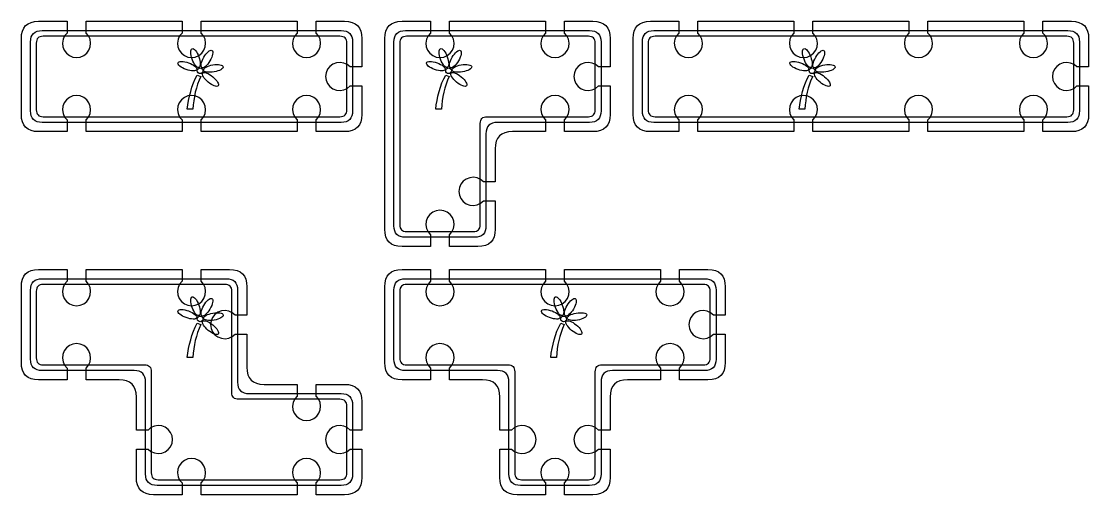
# Model space of a CAD drawing. Extents: x 4 to 296, y 4 to 86.
# Drawn here: x 4 to 189.6, y 4 to 86.4 of the extents above; entities that cross this region are included whole.
import ezdxf

# ---------------------------------------------------------------- set-up
doc = ezdxf.new("R2010")
doc.units = 0
doc.layers.add('CUT', color=1, linetype='CONTINUOUS')
doc.layers.add('RASTER', color=7, linetype='CONTINUOUS')

msp = doc.modelspace()

# ---------------------------------------------------------------- linework, layer by layer
at = {"layer": 'CUT'}
for points in [[(4, 83.4), (4.047, 84.103), (4.188, 84.713), (4.422, 85.228), (4.75, 85.65), (5.172, 85.978), (5.687, 86.213), (6.297, 86.353), (7, 86.4), (11.95, 86.4), (11.95, 84.361), (11.531, 83.862), (11.258, 83.269), (11.151, 82.626), (11.218, 81.977), (11.453, 81.369), (11.841, 80.845), (12.353, 80.441), (12.954, 80.187), (13.6, 80.1), (14.246, 80.187), (14.847, 80.441), (15.359, 80.845), (15.747, 81.369), (15.982, 81.977), (16.049, 82.626), (15.942, 83.269), (15.669, 83.862), (15.25, 84.361), (15.25, 86.4), (31.95, 86.4), (31.95, 84.361), (31.531, 83.862), (31.258, 83.269), (31.151, 82.626), (31.218, 81.977), (31.453, 81.369), (31.841, 80.845), (32.353, 80.441), (32.954, 80.187), (33.6, 80.1), (34.246, 80.187), (34.847, 80.441), (35.359, 80.845), (35.747, 81.369), (35.982, 81.977), (36.049, 82.626), (35.942, 83.269), (35.669, 83.862), (35.25, 84.361), (35.25, 86.4), (51.95, 86.4), (51.95, 84.361), (51.531, 83.862), (51.258, 83.269), (51.151, 82.626), (51.218, 81.977), (51.453, 81.369), (51.841, 80.845), (52.353, 80.441), (52.954, 80.187), (53.6, 80.1), (54.246, 80.187), (54.847, 80.441), (55.359, 80.845), (55.747, 81.369), (55.982, 81.977), (56.049, 82.626), (55.942, 83.269), (55.669, 83.862), (55.25, 84.361), (55.25, 86.4), (60.2, 86.4), (60.903, 86.353), (61.512, 86.213), (62.028, 85.978), (62.45, 85.65), (62.778, 85.228), (63.012, 84.713), (63.153, 84.103), (63.2, 83.4), (63.2, 78.45), (61.161, 78.45), (60.662, 78.869), (60.069, 79.142), (59.426, 79.249), (58.777, 79.182), (58.169, 78.947), (57.645, 78.559), (57.241, 78.047), (56.987, 77.446), (56.9, 76.8), (56.987, 76.154), (57.241, 75.553), (57.645, 75.041), (58.169, 74.653), (58.777, 74.418), (59.426, 74.351), (60.069, 74.458), (60.662, 74.731), (61.161, 75.15), (63.2, 75.15), (63.2, 70.2), (63.153, 69.497), (63.013, 68.888), (62.778, 68.372), (62.45, 67.95), (62.028, 67.622), (61.513, 67.388), (60.903, 67.247), (60.2, 67.2), (55.25, 67.2), (55.25, 69.239), (55.669, 69.738), (55.942, 70.331), (56.049, 70.974), (55.982, 71.623), (55.747, 72.231), (55.359, 72.755), (54.847, 73.159), (54.246, 73.413), (53.6, 73.5), (52.954, 73.413), (52.353, 73.159), (51.841, 72.755), (51.453, 72.231), (51.218, 71.623), (51.151, 70.974), (51.258, 70.331), (51.531, 69.738), (51.95, 69.239), (51.95, 67.2), (35.25, 67.2), (35.25, 69.239), (35.669, 69.738), (35.942, 70.331), (36.049, 70.974), (35.982, 71.623), (35.747, 72.231), (35.359, 72.755), (34.847, 73.159), (34.246, 73.413), (33.6, 73.5), (32.954, 73.413), (32.353, 73.159), (31.841, 72.755), (31.453, 72.231), (31.218, 71.623), (31.151, 70.974), (31.258, 70.331), (31.531, 69.738), (31.95, 69.239), (31.95, 67.2), (15.25, 67.2), (15.25, 69.239), (15.669, 69.738), (15.942, 70.331), (16.049, 70.974), (15.982, 71.623), (15.747, 72.231), (15.359, 72.755), (14.847, 73.159), (14.246, 73.413), (13.6, 73.5), (12.954, 73.413), (12.353, 73.159), (11.841, 72.755), (11.453, 72.231), (11.218, 71.623), (11.151, 70.974), (11.258, 70.331), (11.531, 69.738), (11.95, 69.239), (11.95, 67.2), (7, 67.2), (6.297, 67.247), (5.688, 67.388), (5.172, 67.622), (4.75, 67.95), (4.422, 68.372), (4.188, 68.888), (4.047, 69.497), (4, 70.2)], [(67.2, 83.4), (67.247, 84.103), (67.388, 84.713), (67.622, 85.228), (67.95, 85.65), (68.372, 85.978), (68.888, 86.213), (69.497, 86.353), (70.2, 86.4), (75.15, 86.4), (75.15, 84.361), (74.731, 83.862), (74.458, 83.269), (74.351, 82.626), (74.418, 81.977), (74.653, 81.369), (75.041, 80.845), (75.553, 80.441), (76.154, 80.187), (76.8, 80.1), (77.446, 80.187), (78.047, 80.441), (78.559, 80.845), (78.947, 81.369), (79.182, 81.977), (79.249, 82.626), (79.142, 83.269), (78.869, 83.862), (78.45, 84.361), (78.45, 86.4), (95.15, 86.4), (95.15, 84.361), (94.731, 83.862), (94.458, 83.269), (94.351, 82.626), (94.418, 81.977), (94.653, 81.369), (95.041, 80.845), (95.553, 80.441), (96.154, 80.187), (96.8, 80.1), (97.446, 80.187), (98.047, 80.441), (98.559, 80.845), (98.947, 81.369), (99.182, 81.977), (99.249, 82.626), (99.142, 83.269), (98.869, 83.862), (98.45, 84.361), (98.45, 86.4), (103.4, 86.4), (104.103, 86.353), (104.713, 86.213), (105.228, 85.978), (105.65, 85.65), (105.978, 85.228), (106.213, 84.713), (106.353, 84.103), (106.4, 83.4), (106.4, 78.45), (104.361, 78.45), (103.862, 78.869), (103.269, 79.142), (102.626, 79.249), (101.977, 79.182), (101.369, 78.947), (100.845, 78.559), (100.441, 78.047), (100.187, 77.446), (100.1, 76.8), (100.187, 76.154), (100.441, 75.553), (100.845, 75.041), (101.369, 74.653), (101.977, 74.418), (102.626, 74.351), (103.269, 74.458), (103.862, 74.731), (104.361, 75.15), (106.4, 75.15), (106.4, 70.2), (106.353, 69.497), (106.213, 68.888), (105.978, 68.372), (105.65, 67.95), (105.228, 67.622), (104.713, 67.388), (104.103, 67.247), (103.4, 67.2), (98.45, 67.2), (98.45, 69.239), (98.869, 69.738), (99.142, 70.331), (99.249, 70.974), (99.182, 71.623), (98.947, 72.231), (98.559, 72.755), (98.047, 73.159), (97.446, 73.413), (96.8, 73.5), (96.154, 73.413), (95.553, 73.159), (95.041, 72.755), (94.653, 72.231), (94.418, 71.623), (94.351, 70.974), (94.458, 70.331), (94.731, 69.738), (95.15, 69.239), (95.15, 67.2), (89.4, 67.2), (88.697, 67.153), (88.088, 67.013), (87.572, 66.778), (87.15, 66.45), (86.822, 66.028), (86.588, 65.513), (86.447, 64.903), (86.4, 64.2), (86.4, 58.45), (84.361, 58.45), (83.862, 58.869), (83.269, 59.142), (82.626, 59.249), (81.977, 59.182), (81.369, 58.947), (80.845, 58.559), (80.441, 58.047), (80.187, 57.446), (80.1, 56.8), (80.187, 56.154), (80.441, 55.553), (80.845, 55.041), (81.369, 54.653), (81.977, 54.418), (82.626, 54.351), (83.269, 54.458), (83.862, 54.731), (84.361, 55.15), (86.4, 55.15), (86.4, 50.2), (86.353, 49.497), (86.213, 48.888), (85.978, 48.372), (85.65, 47.95), (85.228, 47.622), (84.713, 47.388), (84.103, 47.247), (83.4, 47.2), (78.45, 47.2), (78.45, 49.239), (78.869, 49.738), (79.142, 50.331), (79.249, 50.974), (79.182, 51.623), (78.947, 52.231), (78.559, 52.755), (78.047, 53.159), (77.446, 53.413), (76.8, 53.5), (76.154, 53.413), (75.553, 53.159), (75.041, 52.755), (74.653, 52.231), (74.418, 51.623), (74.351, 50.974), (74.458, 50.331), (74.731, 49.738), (75.15, 49.239), (75.15, 47.2), (70.2, 47.2), (69.497, 47.247), (68.887, 47.388), (68.372, 47.622), (67.95, 47.95), (67.622, 48.372), (67.388, 48.888), (67.247, 49.497), (67.2, 50.2)], [(110.4, 83.4), (110.447, 84.103), (110.588, 84.713), (110.822, 85.228), (111.15, 85.65), (111.572, 85.978), (112.088, 86.213), (112.697, 86.353), (113.4, 86.4), (118.35, 86.4), (118.35, 84.361), (117.931, 83.862), (117.658, 83.269), (117.551, 82.626), (117.618, 81.977), (117.853, 81.369), (118.241, 80.845), (118.753, 80.441), (119.354, 80.187), (120, 80.1), (120.646, 80.187), (121.247, 80.441), (121.759, 80.845), (122.147, 81.369), (122.382, 81.977), (122.449, 82.626), (122.342, 83.269), (122.069, 83.862), (121.65, 84.361), (121.65, 86.4), (138.35, 86.4), (138.35, 84.361), (137.931, 83.862), (137.658, 83.269), (137.551, 82.626), (137.618, 81.977), (137.853, 81.369), (138.241, 80.845), (138.753, 80.441), (139.354, 80.187), (140, 80.1), (140.646, 80.187), (141.247, 80.441), (141.759, 80.845), (142.147, 81.369), (142.382, 81.977), (142.449, 82.626), (142.342, 83.269), (142.069, 83.862), (141.65, 84.361), (141.65, 86.4), (158.35, 86.4), (158.35, 84.361), (157.931, 83.862), (157.658, 83.269), (157.551, 82.626), (157.618, 81.977), (157.853, 81.369), (158.241, 80.845), (158.753, 80.441), (159.354, 80.187), (160, 80.1), (160.646, 80.187), (161.247, 80.441), (161.759, 80.845), (162.147, 81.369), (162.382, 81.977), (162.449, 82.626), (162.342, 83.269), (162.069, 83.862), (161.65, 84.361), (161.65, 86.4), (178.35, 86.4), (178.35, 84.361), (177.931, 83.862), (177.658, 83.269), (177.551, 82.626), (177.618, 81.977), (177.853, 81.369), (178.241, 80.845), (178.753, 80.441), (179.354, 80.187), (180, 80.1), (180.646, 80.187), (181.247, 80.441), (181.759, 80.845), (182.147, 81.369), (182.382, 81.977), (182.449, 82.626), (182.342, 83.269), (182.069, 83.862), (181.65, 84.361), (181.65, 86.4), (186.6, 86.4), (187.303, 86.353), (187.913, 86.213), (188.428, 85.978), (188.85, 85.65), (189.178, 85.228), (189.413, 84.713), (189.553, 84.103), (189.6, 83.4), (189.6, 78.45), (187.561, 78.45), (187.062, 78.869), (186.469, 79.142), (185.826, 79.249), (185.177, 79.182), (184.569, 78.947), (184.045, 78.559), (183.641, 78.047), (183.387, 77.446), (183.3, 76.8), (183.387, 76.154), (183.641, 75.553), (184.045, 75.041), (184.569, 74.653), (185.177, 74.418), (185.826, 74.351), (186.469, 74.458), (187.062, 74.731), (187.561, 75.15), (189.6, 75.15), (189.6, 70.2), (189.553, 69.497), (189.413, 68.888), (189.178, 68.372), (188.85, 67.95), (188.428, 67.622), (187.913, 67.388), (187.303, 67.247), (186.6, 67.2), (181.65, 67.2), (181.65, 69.239), (182.069, 69.738), (182.342, 70.331), (182.449, 70.974), (182.382, 71.623), (182.147, 72.231), (181.759, 72.755), (181.247, 73.159), (180.646, 73.413), (180, 73.5), (179.354, 73.413), (178.753, 73.159), (178.241, 72.755), (177.853, 72.231), (177.618, 71.623), (177.551, 70.974), (177.658, 70.331), (177.931, 69.738), (178.35, 69.239), (178.35, 67.2), (161.65, 67.2), (161.65, 69.239), (162.069, 69.738), (162.342, 70.331), (162.449, 70.974), (162.382, 71.623), (162.147, 72.231), (161.759, 72.755), (161.247, 73.159), (160.646, 73.413), (160, 73.5), (159.354, 73.413), (158.753, 73.159), (158.241, 72.755), (157.853, 72.231), (157.618, 71.623), (157.551, 70.974), (157.658, 70.331), (157.931, 69.738), (158.35, 69.239), (158.35, 67.2), (141.65, 67.2), (141.65, 69.239), (142.069, 69.738), (142.342, 70.331), (142.449, 70.974), (142.382, 71.623), (142.147, 72.231), (141.759, 72.755), (141.247, 73.159), (140.646, 73.413), (140, 73.5), (139.354, 73.413), (138.753, 73.159), (138.241, 72.755), (137.853, 72.231), (137.618, 71.623), (137.551, 70.974), (137.658, 70.331), (137.931, 69.738), (138.35, 69.239), (138.35, 67.2), (121.65, 67.2), (121.65, 69.239), (122.069, 69.738), (122.342, 70.331), (122.449, 70.974), (122.382, 71.623), (122.147, 72.231), (121.759, 72.755), (121.247, 73.159), (120.646, 73.413), (120, 73.5), (119.354, 73.413), (118.753, 73.159), (118.241, 72.755), (117.853, 72.231), (117.618, 71.623), (117.551, 70.974), (117.658, 70.331), (117.931, 69.738), (118.35, 69.239), (118.35, 67.2), (113.4, 67.2), (112.697, 67.247), (112.088, 67.388), (111.572, 67.622), (111.15, 67.95), (110.822, 68.372), (110.588, 68.888), (110.447, 69.497), (110.4, 70.2)], [(4, 40.2), (4.047, 40.903), (4.188, 41.513), (4.422, 42.028), (4.75, 42.45), (5.172, 42.778), (5.688, 43.013), (6.297, 43.153), (7, 43.2), (11.95, 43.2), (11.95, 41.161), (11.531, 40.662), (11.258, 40.069), (11.151, 39.426), (11.218, 38.777), (11.453, 38.169), (11.841, 37.645), (12.353, 37.241), (12.954, 36.987), (13.6, 36.9), (14.246, 36.987), (14.847, 37.241), (15.359, 37.645), (15.747, 38.169), (15.982, 38.777), (16.049, 39.426), (15.942, 40.069), (15.669, 40.662), (15.25, 41.161), (15.25, 43.2), (31.95, 43.2), (31.95, 41.161), (31.531, 40.662), (31.258, 40.069), (31.151, 39.426), (31.218, 38.777), (31.453, 38.169), (31.841, 37.645), (32.353, 37.241), (32.954, 36.987), (33.6, 36.9), (34.246, 36.987), (34.847, 37.241), (35.359, 37.645), (35.747, 38.169), (35.982, 38.777), (36.049, 39.426), (35.942, 40.069), (35.669, 40.662), (35.25, 41.161), (35.25, 43.2), (40.2, 43.2), (40.903, 43.153), (41.513, 43.013), (42.028, 42.778), (42.45, 42.45), (42.778, 42.028), (43.013, 41.513), (43.153, 40.903), (43.2, 40.2), (43.2, 35.25), (41.161, 35.25), (40.662, 35.669), (40.069, 35.942), (39.426, 36.049), (38.777, 35.982), (38.169, 35.747), (37.645, 35.359), (37.241, 34.847), (36.987, 34.246), (36.9, 33.6), (36.987, 32.954), (37.241, 32.353), (37.645, 31.841), (38.169, 31.453), (38.777, 31.218), (39.426, 31.151), (40.069, 31.258), (40.662, 31.531), (41.161, 31.95), (43.2, 31.95), (43.2, 26.2), (43.247, 25.497), (43.388, 24.888), (43.622, 24.372), (43.95, 23.95), (44.372, 23.622), (44.888, 23.388), (45.497, 23.247), (46.2, 23.2), (51.95, 23.2), (51.95, 21.161), (51.531, 20.662), (51.258, 20.069), (51.151, 19.426), (51.218, 18.777), (51.453, 18.169), (51.841, 17.645), (52.353, 17.241), (52.954, 16.987), (53.6, 16.9), (54.246, 16.987), (54.847, 17.241), (55.359, 17.645), (55.747, 18.169), (55.982, 18.777), (56.049, 19.426), (55.942, 20.069), (55.669, 20.662), (55.25, 21.161), (55.25, 23.2), (60.2, 23.2), (60.903, 23.153), (61.513, 23.013), (62.028, 22.778), (62.45, 22.45), (62.778, 22.028), (63.013, 21.513), (63.153, 20.903), (63.2, 20.2), (63.2, 15.25), (61.161, 15.25), (60.662, 15.669), (60.069, 15.942), (59.426, 16.049), (58.777, 15.982), (58.169, 15.747), (57.645, 15.359), (57.241, 14.847), (56.987, 14.246), (56.9, 13.6), (56.987, 12.954), (57.241, 12.353), (57.645, 11.841), (58.169, 11.453), (58.777, 11.218), (59.426, 11.151), (60.069, 11.258), (60.662, 11.531), (61.161, 11.95), (63.2, 11.95), (63.2, 7), (63.153, 6.297), (63.013, 5.688), (62.778, 5.172), (62.45, 4.75), (62.028, 4.422), (61.513, 4.188), (60.903, 4.047), (60.2, 4), (55.25, 4), (55.25, 6.039), (55.669, 6.538), (55.942, 7.131), (56.049, 7.774), (55.982, 8.423), (55.747, 9.031), (55.359, 9.555), (54.847, 9.959), (54.246, 10.213), (53.6, 10.3), (52.954, 10.213), (52.353, 9.959), (51.841, 9.555), (51.453, 9.031), (51.218, 8.423), (51.151, 7.774), (51.258, 7.131), (51.531, 6.538), (51.95, 6.039), (51.95, 4), (35.25, 4), (35.25, 6.039), (35.669, 6.538), (35.942, 7.131), (36.049, 7.774), (35.982, 8.423), (35.747, 9.031), (35.359, 9.555), (34.847, 9.959), (34.246, 10.213), (33.6, 10.3), (32.954, 10.213), (32.353, 9.959), (31.841, 9.555), (31.453, 9.031), (31.218, 8.423), (31.151, 7.774), (31.258, 7.131), (31.531, 6.538), (31.95, 6.039), (31.95, 4), (27, 4), (26.297, 4.047), (25.688, 4.188), (25.172, 4.422), (24.75, 4.75), (24.422, 5.172), (24.188, 5.688), (24.047, 6.297), (24, 7), (24, 11.95), (26.039, 11.95), (26.538, 11.531), (27.131, 11.258), (27.774, 11.151), (28.423, 11.218), (29.031, 11.453), (29.555, 11.841), (29.959, 12.353), (30.213, 12.954), (30.3, 13.6), (30.213, 14.246), (29.959, 14.847), (29.555, 15.359), (29.031, 15.747), (28.423, 15.982), (27.774, 16.049), (27.131, 15.942), (26.538, 15.669), (26.039, 15.25), (24, 15.25), (24, 21), (23.953, 21.703), (23.813, 22.313), (23.578, 22.828), (23.25, 23.25), (22.828, 23.578), (22.313, 23.813), (21.703, 23.953), (21, 24), (15.25, 24), (15.25, 26.039), (15.669, 26.538), (15.942, 27.131), (16.049, 27.774), (15.982, 28.423), (15.747, 29.031), (15.359, 29.555), (14.847, 29.959), (14.246, 30.213), (13.6, 30.3), (12.954, 30.213), (12.353, 29.959), (11.841, 29.555), (11.453, 29.031), (11.218, 28.423), (11.151, 27.774), (11.258, 27.131), (11.531, 26.538), (11.95, 26.039), (11.95, 24), (7, 24), (6.297, 24.047), (5.688, 24.188), (5.172, 24.422), (4.75, 24.75), (4.422, 25.172), (4.188, 25.688), (4.047, 26.297), (4, 27)], [(67.2, 40.2), (67.247, 40.903), (67.388, 41.513), (67.622, 42.028), (67.95, 42.45), (68.372, 42.778), (68.888, 43.013), (69.497, 43.153), (70.2, 43.2), (75.15, 43.2), (75.15, 41.161), (74.731, 40.662), (74.458, 40.069), (74.351, 39.426), (74.418, 38.777), (74.653, 38.169), (75.041, 37.645), (75.553, 37.241), (76.154, 36.987), (76.8, 36.9), (77.446, 36.987), (78.047, 37.241), (78.559, 37.645), (78.947, 38.169), (79.182, 38.777), (79.249, 39.426), (79.142, 40.069), (78.869, 40.662), (78.45, 41.161), (78.45, 43.2), (95.15, 43.2), (95.15, 41.161), (94.731, 40.662), (94.458, 40.069), (94.351, 39.426), (94.418, 38.777), (94.653, 38.169), (95.041, 37.645), (95.553, 37.241), (96.154, 36.987), (96.8, 36.9), (97.446, 36.987), (98.047, 37.241), (98.559, 37.645), (98.947, 38.169), (99.182, 38.777), (99.249, 39.426), (99.142, 40.069), (98.869, 40.662), (98.45, 41.161), (98.45, 43.2), (115.15, 43.2), (115.15, 41.161), (114.731, 40.662), (114.458, 40.069), (114.351, 39.426), (114.418, 38.777), (114.653, 38.169), (115.041, 37.645), (115.553, 37.241), (116.154, 36.987), (116.8, 36.9), (117.446, 36.987), (118.047, 37.241), (118.559, 37.645), (118.947, 38.169), (119.182, 38.777), (119.249, 39.426), (119.142, 40.069), (118.869, 40.662), (118.45, 41.161), (118.45, 43.2), (123.4, 43.2), (124.103, 43.153), (124.712, 43.013), (125.228, 42.778), (125.65, 42.45), (125.978, 42.028), (126.212, 41.513), (126.353, 40.903), (126.4, 40.2), (126.4, 35.25), (124.361, 35.25), (123.862, 35.669), (123.269, 35.942), (122.626, 36.049), (121.977, 35.982), (121.369, 35.747), (120.845, 35.359), (120.441, 34.847), (120.187, 34.246), (120.1, 33.6), (120.187, 32.954), (120.441, 32.353), (120.845, 31.841), (121.369, 31.453), (121.977, 31.218), (122.626, 31.151), (123.269, 31.258), (123.862, 31.531), (124.361, 31.95), (126.4, 31.95), (126.4, 27), (126.353, 26.297), (126.213, 25.688), (125.978, 25.172), (125.65, 24.75), (125.228, 24.422), (124.713, 24.188), (124.103, 24.047), (123.4, 24), (118.45, 24), (118.45, 26.039), (118.869, 26.538), (119.142, 27.131), (119.249, 27.774), (119.182, 28.423), (118.947, 29.031), (118.559, 29.555), (118.047, 29.959), (117.446, 30.213), (116.8, 30.3), (116.154, 30.213), (115.553, 29.959), (115.041, 29.555), (114.653, 29.031), (114.418, 28.423), (114.351, 27.774), (114.458, 27.131), (114.731, 26.538), (115.15, 26.039), (115.15, 24), (109.4, 24), (108.697, 23.953), (108.088, 23.813), (107.572, 23.578), (107.15, 23.25), (106.822, 22.828), (106.588, 22.313), (106.447, 21.703), (106.4, 21), (106.4, 15.25), (104.361, 15.25), (103.862, 15.669), (103.269, 15.942), (102.626, 16.049), (101.977, 15.982), (101.369, 15.747), (100.845, 15.359), (100.441, 14.847), (100.187, 14.246), (100.1, 13.6), (100.187, 12.954), (100.441, 12.353), (100.845, 11.841), (101.369, 11.453), (101.977, 11.218), (102.626, 11.151), (103.269, 11.258), (103.862, 11.531), (104.361, 11.95), (106.4, 11.95), (106.4, 7), (106.353, 6.297), (106.213, 5.688), (105.978, 5.172), (105.65, 4.75), (105.228, 4.422), (104.713, 4.188), (104.103, 4.047), (103.4, 4), (98.45, 4), (98.45, 6.039), (98.869, 6.538), (99.142, 7.131), (99.249, 7.774), (99.182, 8.423), (98.947, 9.031), (98.559, 9.555), (98.047, 9.959), (97.446, 10.213), (96.8, 10.3), (96.154, 10.213), (95.553, 9.959), (95.041, 9.555), (94.653, 9.031), (94.418, 8.423), (94.351, 7.774), (94.458, 7.131), (94.731, 6.538), (95.15, 6.039), (95.15, 4), (90.2, 4), (89.497, 4.047), (88.887, 4.188), (88.372, 4.422), (87.95, 4.75), (87.622, 5.172), (87.387, 5.688), (87.247, 6.297), (87.2, 7), (87.2, 11.95), (89.239, 11.95), (89.738, 11.531), (90.331, 11.258), (90.974, 11.151), (91.623, 11.218), (92.231, 11.453), (92.755, 11.841), (93.159, 12.353), (93.413, 12.954), (93.5, 13.6), (93.413, 14.246), (93.159, 14.847), (92.755, 15.359), (92.231, 15.747), (91.623, 15.982), (90.974, 16.049), (90.331, 15.942), (89.738, 15.669), (89.239, 15.25), (87.2, 15.25), (87.2, 21), (87.153, 21.703), (87.012, 22.313), (86.778, 22.828), (86.45, 23.25), (86.028, 23.578), (85.512, 23.813), (84.903, 23.953), (84.2, 24), (78.45, 24), (78.45, 26.039), (78.869, 26.538), (79.142, 27.131), (79.249, 27.774), (79.182, 28.423), (78.947, 29.031), (78.559, 29.555), (78.047, 29.959), (77.446, 30.213), (76.8, 30.3), (76.154, 30.213), (75.553, 29.959), (75.041, 29.555), (74.653, 29.031), (74.418, 28.423), (74.351, 27.774), (74.458, 27.131), (74.731, 26.538), (75.15, 26.039), (75.15, 24), (70.2, 24), (69.497, 24.047), (68.887, 24.188), (68.372, 24.422), (67.95, 24.75), (67.622, 25.172), (67.388, 25.688), (67.247, 26.297), (67.2, 27)]]:
    msp.add_lwpolyline(points, close=True, dxfattribs=at)
at = {"layer": 'RASTER'}
for points in [[(5.6, 82.8), (5.631, 83.269), (5.725, 83.675), (5.881, 84.019), (6.1, 84.3), (6.381, 84.519), (6.725, 84.675), (7.131, 84.769), (7.6, 84.8), (59.6, 84.8), (60.069, 84.769), (60.475, 84.675), (60.819, 84.519), (61.1, 84.3), (61.319, 84.019), (61.475, 83.675), (61.569, 83.269), (61.6, 82.8), (61.6, 70.8), (61.569, 70.331), (61.475, 69.925), (61.319, 69.581), (61.1, 69.3), (60.819, 69.081), (60.475, 68.925), (60.069, 68.831), (59.6, 68.8), (7.6, 68.8), (7.131, 68.831), (6.725, 68.925), (6.381, 69.081), (6.1, 69.3), (5.881, 69.581), (5.725, 69.925), (5.631, 70.331), (5.6, 70.8)], [(6.6, 82.6), (6.6, 71), (6.619, 70.719), (6.675, 70.475), (6.769, 70.269), (6.9, 70.1), (7.069, 69.969), (7.275, 69.875), (7.519, 69.819), (7.8, 69.8), (59.4, 69.8), (59.681, 69.819), (59.925, 69.875), (60.131, 69.969), (60.3, 70.1), (60.431, 70.269), (60.525, 70.475), (60.581, 70.719), (60.6, 71), (60.6, 82.6), (60.581, 82.881), (60.525, 83.125), (60.431, 83.331), (60.3, 83.5), (60.131, 83.631), (59.925, 83.725), (59.681, 83.781), (59.4, 83.8), (7.8, 83.8), (7.519, 83.781), (7.275, 83.725), (7.069, 83.631), (6.9, 83.5), (6.769, 83.331), (6.675, 83.125), (6.619, 82.881), (6.6, 82.6)], [(68.8, 82.8), (68.831, 83.269), (68.925, 83.675), (69.081, 84.019), (69.3, 84.3), (69.581, 84.519), (69.925, 84.675), (70.331, 84.769), (70.8, 84.8), (102.8, 84.8), (103.269, 84.769), (103.675, 84.675), (104.019, 84.519), (104.3, 84.3), (104.519, 84.019), (104.675, 83.675), (104.769, 83.269), (104.8, 82.8), (104.8, 70.8), (104.769, 70.331), (104.675, 69.925), (104.519, 69.581), (104.3, 69.3), (104.019, 69.081), (103.675, 68.925), (103.269, 68.831), (102.8, 68.8), (86.8, 68.8), (86.331, 68.769), (85.925, 68.675), (85.581, 68.519), (85.3, 68.3), (85.081, 68.019), (84.925, 67.675), (84.831, 67.269), (84.8, 66.8), (84.8, 50.8), (84.769, 50.331), (84.675, 49.925), (84.519, 49.581), (84.3, 49.3), (84.019, 49.081), (83.675, 48.925), (83.269, 48.831), (82.8, 48.8), (70.8, 48.8), (70.331, 48.831), (69.925, 48.925), (69.581, 49.081), (69.3, 49.3), (69.081, 49.581), (68.925, 49.925), (68.831, 50.331), (68.8, 50.8)], [(69.8, 82.6), (69.8, 51), (69.819, 50.719), (69.875, 50.475), (69.969, 50.269), (70.1, 50.1), (70.269, 49.969), (70.475, 49.875), (70.719, 49.819), (71, 49.8), (82.6, 49.8), (82.881, 49.819), (83.125, 49.875), (83.331, 49.969), (83.5, 50.1), (83.631, 50.269), (83.725, 50.475), (83.781, 50.719), (83.8, 51), (83.8, 68.6), (83.819, 68.881), (83.875, 69.125), (83.969, 69.331), (84.1, 69.5), (84.269, 69.631), (84.475, 69.725), (84.719, 69.781), (85, 69.8), (102.6, 69.8), (102.881, 69.819), (103.125, 69.875), (103.331, 69.969), (103.5, 70.1), (103.631, 70.269), (103.725, 70.475), (103.781, 70.719), (103.8, 71), (103.8, 82.6), (103.781, 82.881), (103.725, 83.125), (103.631, 83.331), (103.5, 83.5), (103.331, 83.631), (103.125, 83.725), (102.881, 83.781), (102.6, 83.8), (71, 83.8), (70.719, 83.781), (70.475, 83.725), (70.269, 83.631), (70.1, 83.5), (69.969, 83.331), (69.875, 83.125), (69.819, 82.881), (69.8, 82.6)], [(112, 82.8), (112.031, 83.269), (112.125, 83.675), (112.281, 84.019), (112.5, 84.3), (112.781, 84.519), (113.125, 84.675), (113.531, 84.769), (114, 84.8), (186, 84.8), (186.469, 84.769), (186.875, 84.675), (187.219, 84.519), (187.5, 84.3), (187.719, 84.019), (187.875, 83.675), (187.969, 83.269), (188, 82.8), (188, 70.8), (187.969, 70.331), (187.875, 69.925), (187.719, 69.581), (187.5, 69.3), (187.219, 69.081), (186.875, 68.925), (186.469, 68.831), (186, 68.8), (114, 68.8), (113.531, 68.831), (113.125, 68.925), (112.781, 69.081), (112.5, 69.3), (112.281, 69.581), (112.125, 69.925), (112.031, 70.331), (112, 70.8)], [(113, 82.6), (113, 71), (113.019, 70.719), (113.075, 70.475), (113.169, 70.269), (113.3, 70.1), (113.469, 69.969), (113.675, 69.875), (113.919, 69.819), (114.2, 69.8), (185.8, 69.8), (186.081, 69.819), (186.325, 69.875), (186.531, 69.969), (186.7, 70.1), (186.831, 70.269), (186.925, 70.475), (186.981, 70.719), (187, 71), (187, 82.6), (186.981, 82.881), (186.925, 83.125), (186.831, 83.331), (186.7, 83.5), (186.531, 83.631), (186.325, 83.725), (186.081, 83.781), (185.8, 83.8), (114.2, 83.8), (113.919, 83.781), (113.675, 83.725), (113.469, 83.631), (113.3, 83.5), (113.169, 83.331), (113.075, 83.125), (113.019, 82.881), (113, 82.6)], [(33.688, 81.637), (33.818, 81.647), (33.962, 81.592), (34.116, 81.477), (34.274, 81.309), (34.433, 81.094), (34.588, 80.836), (34.733, 80.542), (34.865, 80.218), (34.973, 79.885), (35.05, 79.566), (35.097, 79.27), (35.114, 79.002), (35.1, 78.772), (35.056, 78.585), (34.981, 78.45), (34.876, 78.375), (34.746, 78.365), (34.603, 78.42), (34.449, 78.535), (34.29, 78.702), (34.131, 78.918), (33.976, 79.176), (33.831, 79.469), (33.7, 79.794), (33.592, 80.127), (33.514, 80.446), (33.467, 80.742), (33.45, 81.009), (33.464, 81.24), (33.508, 81.426), (33.583, 81.561), (33.688, 81.637)], [(37.134, 81.336), (37.225, 81.243), (37.275, 81.097), (37.286, 80.906), (37.259, 80.676), (37.197, 80.416), (37.099, 80.132), (36.967, 79.832), (36.803, 79.522), (36.617, 79.226), (36.423, 78.962), (36.226, 78.735), (36.032, 78.55), (35.846, 78.412), (35.675, 78.326), (35.524, 78.297), (35.398, 78.329), (35.307, 78.422), (35.257, 78.568), (35.246, 78.759), (35.273, 78.988), (35.335, 79.249), (35.433, 79.533), (35.565, 79.833), (35.729, 80.142), (35.915, 80.439), (36.109, 80.703), (36.306, 80.93), (36.5, 81.115), (36.686, 81.252), (36.857, 81.338), (37.008, 81.368), (37.134, 81.336)], [(76.888, 81.637), (77.018, 81.647), (77.162, 81.592), (77.316, 81.477), (77.474, 81.309), (77.633, 81.094), (77.788, 80.836), (77.933, 80.542), (78.065, 80.218), (78.173, 79.885), (78.25, 79.566), (78.297, 79.27), (78.314, 79.002), (78.3, 78.772), (78.256, 78.585), (78.181, 78.45), (78.076, 78.375), (77.946, 78.365), (77.803, 78.42), (77.649, 78.535), (77.49, 78.702), (77.331, 78.918), (77.176, 79.176), (77.031, 79.469), (76.9, 79.794), (76.792, 80.127), (76.714, 80.446), (76.667, 80.742), (76.65, 81.009), (76.664, 81.24), (76.708, 81.426), (76.783, 81.561), (76.888, 81.637)], [(80.334, 81.336), (80.425, 81.243), (80.475, 81.097), (80.486, 80.906), (80.459, 80.676), (80.397, 80.416), (80.299, 80.132), (80.167, 79.832), (80.003, 79.522), (79.817, 79.226), (79.623, 78.962), (79.426, 78.735), (79.232, 78.55), (79.046, 78.412), (78.875, 78.326), (78.724, 78.297), (78.598, 78.329), (78.507, 78.422), (78.457, 78.568), (78.446, 78.759), (78.473, 78.988), (78.535, 79.249), (78.633, 79.533), (78.765, 79.833), (78.929, 80.142), (79.115, 80.439), (79.309, 80.703), (79.506, 80.93), (79.7, 81.115), (79.886, 81.252), (80.057, 81.338), (80.208, 81.368), (80.334, 81.336)], [(140.088, 81.637), (140.218, 81.647), (140.362, 81.592), (140.516, 81.477), (140.674, 81.309), (140.833, 81.094), (140.988, 80.836), (141.133, 80.542), (141.265, 80.218), (141.373, 79.885), (141.45, 79.566), (141.497, 79.27), (141.514, 79.002), (141.5, 78.772), (141.456, 78.585), (141.381, 78.45), (141.276, 78.375), (141.146, 78.365), (141.003, 78.42), (140.849, 78.535), (140.69, 78.702), (140.531, 78.918), (140.376, 79.176), (140.231, 79.469), (140.1, 79.794), (139.992, 80.127), (139.914, 80.446), (139.867, 80.742), (139.85, 81.009), (139.864, 81.24), (139.908, 81.426), (139.983, 81.561), (140.088, 81.637)], [(143.534, 81.336), (143.625, 81.243), (143.675, 81.097), (143.686, 80.906), (143.659, 80.676), (143.597, 80.416), (143.499, 80.132), (143.367, 79.832), (143.203, 79.522), (143.017, 79.226), (142.823, 78.962), (142.626, 78.735), (142.432, 78.55), (142.246, 78.412), (142.075, 78.326), (141.924, 78.297), (141.798, 78.329), (141.707, 78.422), (141.657, 78.568), (141.646, 78.759), (141.673, 78.988), (141.735, 79.249), (141.833, 79.533), (141.965, 79.833), (142.129, 80.142), (142.315, 80.439), (142.509, 80.703), (142.706, 80.93), (142.9, 81.115), (143.086, 81.252), (143.257, 81.338), (143.408, 81.368), (143.534, 81.336)], [(31.243, 79.192), (31.319, 79.297), (31.454, 79.372), (31.64, 79.416), (31.871, 79.43), (32.138, 79.413), (32.434, 79.366), (32.753, 79.288), (33.086, 79.18), (33.411, 79.049), (33.704, 78.904), (33.962, 78.749), (34.178, 78.59), (34.345, 78.431), (34.46, 78.277), (34.515, 78.134), (34.505, 78.004), (34.43, 77.899), (34.295, 77.824), (34.108, 77.78), (33.878, 77.766), (33.61, 77.783), (33.314, 77.83), (32.995, 77.907), (32.662, 78.015), (32.338, 78.147), (32.044, 78.292), (31.786, 78.447), (31.571, 78.606), (31.403, 78.764), (31.288, 78.918), (31.233, 79.062), (31.243, 79.192)], [(39.118, 78.503), (39.105, 78.373), (39.025, 78.241), (38.886, 78.11), (38.693, 77.983), (38.453, 77.863), (38.173, 77.756), (37.858, 77.664), (37.516, 77.591), (37.169, 77.542), (36.842, 77.521), (36.542, 77.526), (36.275, 77.556), (36.051, 77.61), (35.875, 77.686), (35.755, 77.783), (35.699, 77.9), (35.712, 78.029), (35.791, 78.161), (35.93, 78.293), (36.123, 78.42), (36.363, 78.539), (36.644, 78.646), (36.958, 78.739), (37.301, 78.812), (37.647, 78.86), (37.974, 78.881), (38.275, 78.876), (38.541, 78.846), (38.766, 78.792), (38.942, 78.717), (39.061, 78.619), (39.118, 78.503)], [(74.443, 79.192), (74.519, 79.297), (74.654, 79.372), (74.84, 79.416), (75.071, 79.43), (75.338, 79.413), (75.634, 79.366), (75.953, 79.288), (76.286, 79.18), (76.611, 79.049), (76.904, 78.904), (77.162, 78.749), (77.378, 78.59), (77.545, 78.431), (77.66, 78.277), (77.715, 78.134), (77.705, 78.004), (77.63, 77.899), (77.495, 77.824), (77.308, 77.78), (77.078, 77.766), (76.81, 77.783), (76.514, 77.83), (76.195, 77.907), (75.862, 78.015), (75.538, 78.147), (75.244, 78.292), (74.986, 78.447), (74.771, 78.606), (74.603, 78.764), (74.488, 78.918), (74.433, 79.062), (74.443, 79.192)], [(82.318, 78.503), (82.305, 78.373), (82.225, 78.241), (82.086, 78.11), (81.893, 77.983), (81.653, 77.863), (81.373, 77.756), (81.058, 77.664), (80.716, 77.591), (80.369, 77.542), (80.042, 77.521), (79.742, 77.526), (79.475, 77.556), (79.251, 77.61), (79.075, 77.686), (78.955, 77.783), (78.899, 77.9), (78.912, 78.029), (78.991, 78.161), (79.13, 78.293), (79.323, 78.42), (79.563, 78.539), (79.844, 78.646), (80.158, 78.739), (80.501, 78.812), (80.847, 78.86), (81.174, 78.881), (81.475, 78.876), (81.741, 78.846), (81.966, 78.792), (82.142, 78.717), (82.261, 78.619), (82.318, 78.503)], [(137.643, 79.192), (137.719, 79.297), (137.854, 79.372), (138.04, 79.416), (138.271, 79.43), (138.538, 79.413), (138.834, 79.366), (139.153, 79.288), (139.486, 79.18), (139.811, 79.049), (140.104, 78.904), (140.362, 78.749), (140.578, 78.59), (140.745, 78.431), (140.86, 78.277), (140.915, 78.134), (140.905, 78.004), (140.83, 77.899), (140.695, 77.824), (140.508, 77.78), (140.278, 77.766), (140.01, 77.783), (139.714, 77.83), (139.395, 77.907), (139.062, 78.015), (138.738, 78.147), (138.444, 78.292), (138.186, 78.447), (137.971, 78.606), (137.803, 78.764), (137.688, 78.918), (137.633, 79.062), (137.643, 79.192)], [(145.518, 78.503), (145.505, 78.373), (145.425, 78.241), (145.286, 78.11), (145.093, 77.983), (144.853, 77.863), (144.573, 77.756), (144.258, 77.664), (143.916, 77.591), (143.569, 77.542), (143.242, 77.521), (142.942, 77.526), (142.675, 77.556), (142.451, 77.61), (142.275, 77.686), (142.155, 77.783), (142.099, 77.9), (142.112, 78.029), (142.191, 78.161), (142.33, 78.293), (142.523, 78.42), (142.763, 78.539), (143.044, 78.646), (143.358, 78.739), (143.701, 78.812), (144.047, 78.86), (144.374, 78.881), (144.675, 78.876), (144.941, 78.846), (145.166, 78.792), (145.342, 78.717), (145.461, 78.619), (145.518, 78.503)], [(32.856, 71.096), (32.961, 71.85), (33.092, 72.619), (33.253, 73.393), (33.445, 74.165), (33.672, 74.925), (33.937, 75.665), (34.243, 76.375), (34.592, 77.048), (35.212, 76.8), (34.909, 76.138), (34.65, 75.455), (34.432, 74.755), (34.251, 74.041), (34.105, 73.315), (33.991, 72.58), (33.907, 71.84), (33.848, 71.096)], [(38.223, 75.162), (38.115, 75.089), (37.963, 75.065), (37.773, 75.087), (37.551, 75.153), (37.306, 75.26), (37.043, 75.406), (36.77, 75.587), (36.494, 75.803), (36.234, 76.037), (36.008, 76.274), (35.819, 76.508), (35.671, 76.731), (35.567, 76.937), (35.512, 77.121), (35.51, 77.275), (35.563, 77.393), (35.67, 77.467), (35.823, 77.491), (36.013, 77.468), (36.234, 77.402), (36.48, 77.295), (36.742, 77.15), (37.015, 76.968), (37.291, 76.753), (37.551, 76.518), (37.778, 76.281), (37.967, 76.048), (38.115, 75.824), (38.218, 75.618), (38.273, 75.434), (38.276, 75.28), (38.223, 75.162)], [(76.056, 71.096), (76.161, 71.85), (76.292, 72.619), (76.453, 73.393), (76.645, 74.165), (76.872, 74.925), (77.137, 75.665), (77.443, 76.375), (77.792, 77.048), (78.412, 76.8), (78.109, 76.138), (77.85, 75.455), (77.632, 74.755), (77.451, 74.041), (77.305, 73.315), (77.191, 72.58), (77.107, 71.84), (77.048, 71.096)], [(81.423, 75.162), (81.315, 75.089), (81.163, 75.065), (80.973, 75.087), (80.751, 75.153), (80.506, 75.26), (80.243, 75.406), (79.97, 75.587), (79.694, 75.803), (79.434, 76.037), (79.208, 76.274), (79.019, 76.508), (78.871, 76.731), (78.767, 76.937), (78.712, 77.121), (78.71, 77.275), (78.763, 77.393), (78.87, 77.467), (79.023, 77.491), (79.213, 77.468), (79.434, 77.402), (79.68, 77.295), (79.942, 77.15), (80.215, 76.968), (80.491, 76.753), (80.751, 76.518), (80.978, 76.281), (81.167, 76.048), (81.315, 75.824), (81.418, 75.618), (81.473, 75.434), (81.476, 75.28), (81.423, 75.162)], [(139.256, 71.096), (139.361, 71.85), (139.492, 72.619), (139.653, 73.393), (139.845, 74.165), (140.072, 74.925), (140.337, 75.665), (140.643, 76.375), (140.992, 77.048), (141.612, 76.8), (141.309, 76.138), (141.05, 75.455), (140.832, 74.755), (140.651, 74.041), (140.505, 73.315), (140.391, 72.58), (140.307, 71.84), (140.248, 71.096)], [(144.623, 75.162), (144.515, 75.089), (144.363, 75.065), (144.173, 75.087), (143.951, 75.153), (143.706, 75.26), (143.443, 75.406), (143.17, 75.587), (142.894, 75.803), (142.634, 76.037), (142.408, 76.274), (142.219, 76.508), (142.071, 76.731), (141.967, 76.937), (141.912, 77.121), (141.91, 77.275), (141.963, 77.393), (142.07, 77.467), (142.223, 77.491), (142.413, 77.468), (142.634, 77.402), (142.88, 77.295), (143.142, 77.15), (143.415, 76.968), (143.691, 76.753), (143.951, 76.518), (144.178, 76.281), (144.367, 76.048), (144.515, 75.824), (144.618, 75.618), (144.673, 75.434), (144.676, 75.28), (144.623, 75.162)], [(5.6, 39.6), (5.631, 40.069), (5.725, 40.475), (5.881, 40.819), (6.1, 41.1), (6.381, 41.319), (6.725, 41.475), (7.131, 41.569), (7.6, 41.6), (39.6, 41.6), (40.069, 41.569), (40.475, 41.475), (40.819, 41.319), (41.1, 41.1), (41.319, 40.819), (41.475, 40.475), (41.569, 40.069), (41.6, 39.6), (41.6, 23.6), (41.631, 23.131), (41.725, 22.725), (41.881, 22.381), (42.1, 22.1), (42.381, 21.881), (42.725, 21.725), (43.131, 21.631), (43.6, 21.6), (59.6, 21.6), (60.069, 21.569), (60.475, 21.475), (60.819, 21.319), (61.1, 21.1), (61.319, 20.819), (61.475, 20.475), (61.569, 20.069), (61.6, 19.6), (61.6, 7.6), (61.569, 7.131), (61.475, 6.725), (61.319, 6.381), (61.1, 6.1), (60.819, 5.881), (60.475, 5.725), (60.069, 5.631), (59.6, 5.6), (27.6, 5.6), (27.131, 5.631), (26.725, 5.725), (26.381, 5.881), (26.1, 6.1), (25.881, 6.381), (25.725, 6.725), (25.631, 7.131), (25.6, 7.6), (25.6, 23.6), (25.569, 24.069), (25.475, 24.475), (25.319, 24.819), (25.1, 25.1), (24.819, 25.319), (24.475, 25.475), (24.069, 25.569), (23.6, 25.6), (7.6, 25.6), (7.131, 25.631), (6.725, 25.725), (6.381, 25.881), (6.1, 26.1), (5.881, 26.381), (5.725, 26.725), (5.631, 27.131), (5.6, 27.6)], [(68.8, 39.6), (68.831, 40.069), (68.925, 40.475), (69.081, 40.819), (69.3, 41.1), (69.581, 41.319), (69.925, 41.475), (70.331, 41.569), (70.8, 41.6), (122.8, 41.6), (123.269, 41.569), (123.675, 41.475), (124.019, 41.319), (124.3, 41.1), (124.519, 40.819), (124.675, 40.475), (124.769, 40.069), (124.8, 39.6), (124.8, 27.6), (124.769, 27.131), (124.675, 26.725), (124.519, 26.381), (124.3, 26.1), (124.019, 25.881), (123.675, 25.725), (123.269, 25.631), (122.8, 25.6), (106.8, 25.6), (106.331, 25.569), (105.925, 25.475), (105.581, 25.319), (105.3, 25.1), (105.081, 24.819), (104.925, 24.475), (104.831, 24.069), (104.8, 23.6), (104.8, 7.6), (104.769, 7.131), (104.675, 6.725), (104.519, 6.381), (104.3, 6.1), (104.019, 5.881), (103.675, 5.725), (103.269, 5.631), (102.8, 5.6), (90.8, 5.6), (90.331, 5.631), (89.925, 5.725), (89.581, 5.881), (89.3, 6.1), (89.081, 6.381), (88.925, 6.725), (88.831, 7.131), (88.8, 7.6), (88.8, 23.6), (88.769, 24.069), (88.675, 24.475), (88.519, 24.819), (88.3, 25.1), (88.019, 25.319), (87.675, 25.475), (87.269, 25.569), (86.8, 25.6), (70.8, 25.6), (70.331, 25.631), (69.925, 25.725), (69.581, 25.881), (69.3, 26.1), (69.081, 26.381), (68.925, 26.725), (68.831, 27.131), (68.8, 27.6)], [(6.6, 39.4), (6.6, 27.8), (6.619, 27.519), (6.675, 27.275), (6.769, 27.069), (6.9, 26.9), (7.069, 26.769), (7.275, 26.675), (7.519, 26.619), (7.8, 26.6), (25.4, 26.6), (25.681, 26.581), (25.925, 26.525), (26.131, 26.431), (26.3, 26.3), (26.431, 26.131), (26.525, 25.925), (26.581, 25.681), (26.6, 25.4), (26.6, 7.8), (26.619, 7.519), (26.675, 7.275), (26.769, 7.069), (26.9, 6.9), (27.069, 6.769), (27.275, 6.675), (27.519, 6.619), (27.8, 6.6), (59.4, 6.6), (59.681, 6.619), (59.925, 6.675), (60.131, 6.769), (60.3, 6.9), (60.431, 7.069), (60.525, 7.275), (60.581, 7.519), (60.6, 7.8), (60.6, 19.4), (60.581, 19.681), (60.525, 19.925), (60.431, 20.131), (60.3, 20.3), (60.131, 20.431), (59.925, 20.525), (59.681, 20.581), (59.4, 20.6), (41.8, 20.6), (41.519, 20.619), (41.275, 20.675), (41.069, 20.769), (40.9, 20.9), (40.769, 21.069), (40.675, 21.275), (40.619, 21.519), (40.6, 21.8), (40.6, 39.4), (40.581, 39.681), (40.525, 39.925), (40.431, 40.131), (40.3, 40.3), (40.131, 40.431), (39.925, 40.525), (39.681, 40.581), (39.4, 40.6), (7.8, 40.6), (7.519, 40.581), (7.275, 40.525), (7.069, 40.431), (6.9, 40.3), (6.769, 40.131), (6.675, 39.925), (6.619, 39.681), (6.6, 39.4)], [(69.8, 39.4), (69.8, 27.8), (69.819, 27.519), (69.875, 27.275), (69.969, 27.069), (70.1, 26.9), (70.269, 26.769), (70.475, 26.675), (70.719, 26.619), (71, 26.6), (88.6, 26.6), (88.881, 26.581), (89.125, 26.525), (89.331, 26.431), (89.5, 26.3), (89.631, 26.131), (89.725, 25.925), (89.781, 25.681), (89.8, 25.4), (89.8, 7.8), (89.819, 7.519), (89.875, 7.275), (89.969, 7.069), (90.1, 6.9), (90.269, 6.769), (90.475, 6.675), (90.719, 6.619), (91, 6.6), (102.6, 6.6), (102.881, 6.619), (103.125, 6.675), (103.331, 6.769), (103.5, 6.9), (103.631, 7.069), (103.725, 7.275), (103.781, 7.519), (103.8, 7.8), (103.8, 25.4), (103.819, 25.681), (103.875, 25.925), (103.969, 26.131), (104.1, 26.3), (104.269, 26.431), (104.475, 26.525), (104.719, 26.581), (105, 26.6), (122.6, 26.6), (122.881, 26.619), (123.125, 26.675), (123.331, 26.769), (123.5, 26.9), (123.631, 27.069), (123.725, 27.275), (123.781, 27.519), (123.8, 27.8), (123.8, 39.4), (123.781, 39.681), (123.725, 39.925), (123.631, 40.131), (123.5, 40.3), (123.331, 40.431), (123.125, 40.525), (122.881, 40.581), (122.6, 40.6), (71, 40.6), (70.719, 40.581), (70.475, 40.525), (70.269, 40.431), (70.1, 40.3), (69.969, 40.131), (69.875, 39.925), (69.819, 39.681), (69.8, 39.4)], [(33.688, 38.437), (33.818, 38.447), (33.962, 38.392), (34.116, 38.277), (34.274, 38.109), (34.433, 37.894), (34.588, 37.636), (34.733, 37.342), (34.865, 37.018), (34.973, 36.685), (35.05, 36.366), (35.097, 36.07), (35.114, 35.802), (35.1, 35.572), (35.056, 35.385), (34.981, 35.25), (34.876, 35.175), (34.746, 35.165), (34.603, 35.22), (34.449, 35.335), (34.29, 35.502), (34.131, 35.718), (33.976, 35.976), (33.831, 36.269), (33.7, 36.594), (33.592, 36.927), (33.514, 37.246), (33.467, 37.542), (33.45, 37.809), (33.464, 38.04), (33.508, 38.226), (33.583, 38.361), (33.688, 38.437)], [(37.134, 38.136), (37.225, 38.043), (37.275, 37.897), (37.286, 37.706), (37.259, 37.476), (37.197, 37.216), (37.099, 36.932), (36.967, 36.632), (36.803, 36.322), (36.617, 36.026), (36.423, 35.762), (36.226, 35.535), (36.032, 35.35), (35.846, 35.212), (35.675, 35.126), (35.524, 35.097), (35.398, 35.129), (35.307, 35.222), (35.257, 35.368), (35.246, 35.559), (35.273, 35.788), (35.335, 36.049), (35.433, 36.333), (35.565, 36.633), (35.729, 36.942), (35.915, 37.239), (36.109, 37.503), (36.306, 37.73), (36.5, 37.915), (36.686, 38.052), (36.857, 38.138), (37.008, 38.168), (37.134, 38.136)], [(96.888, 38.437), (97.018, 38.447), (97.162, 38.392), (97.316, 38.277), (97.474, 38.109), (97.633, 37.894), (97.788, 37.636), (97.933, 37.342), (98.065, 37.018), (98.173, 36.685), (98.25, 36.366), (98.297, 36.07), (98.314, 35.802), (98.3, 35.572), (98.256, 35.385), (98.181, 35.25), (98.076, 35.175), (97.946, 35.165), (97.803, 35.22), (97.649, 35.335), (97.49, 35.502), (97.331, 35.718), (97.176, 35.976), (97.031, 36.269), (96.9, 36.594), (96.792, 36.927), (96.714, 37.246), (96.667, 37.542), (96.65, 37.809), (96.664, 38.04), (96.708, 38.226), (96.783, 38.361), (96.888, 38.437)], [(100.334, 38.136), (100.425, 38.043), (100.475, 37.897), (100.486, 37.706), (100.459, 37.476), (100.397, 37.216), (100.299, 36.932), (100.167, 36.632), (100.003, 36.322), (99.817, 36.026), (99.623, 35.762), (99.426, 35.535), (99.232, 35.35), (99.046, 35.212), (98.875, 35.126), (98.724, 35.097), (98.598, 35.129), (98.507, 35.222), (98.457, 35.368), (98.446, 35.559), (98.473, 35.788), (98.535, 36.049), (98.633, 36.333), (98.765, 36.633), (98.929, 36.942), (99.115, 37.239), (99.309, 37.503), (99.506, 37.73), (99.7, 37.915), (99.886, 38.052), (100.057, 38.138), (100.208, 38.168), (100.334, 38.136)], [(31.243, 35.992), (31.319, 36.097), (31.454, 36.172), (31.64, 36.216), (31.871, 36.23), (32.138, 36.213), (32.434, 36.166), (32.753, 36.088), (33.086, 35.98), (33.411, 35.849), (33.704, 35.704), (33.962, 35.549), (34.178, 35.39), (34.345, 35.231), (34.46, 35.077), (34.515, 34.934), (34.505, 34.804), (34.43, 34.699), (34.295, 34.624), (34.108, 34.58), (33.878, 34.566), (33.61, 34.583), (33.314, 34.63), (32.995, 34.707), (32.662, 34.815), (32.338, 34.947), (32.044, 35.092), (31.786, 35.247), (31.571, 35.406), (31.403, 35.564), (31.288, 35.718), (31.233, 35.862), (31.243, 35.992)], [(39.118, 35.303), (39.105, 35.173), (39.025, 35.041), (38.886, 34.91), (38.693, 34.783), (38.453, 34.663), (38.173, 34.556), (37.858, 34.464), (37.516, 34.391), (37.169, 34.342), (36.842, 34.321), (36.542, 34.326), (36.275, 34.356), (36.051, 34.41), (35.875, 34.486), (35.755, 34.583), (35.699, 34.7), (35.712, 34.829), (35.791, 34.961), (35.93, 35.093), (36.123, 35.22), (36.363, 35.339), (36.644, 35.446), (36.958, 35.539), (37.301, 35.612), (37.647, 35.66), (37.974, 35.681), (38.275, 35.676), (38.541, 35.646), (38.766, 35.592), (38.942, 35.517), (39.061, 35.419), (39.118, 35.303)], [(94.443, 35.992), (94.519, 36.097), (94.654, 36.172), (94.84, 36.216), (95.071, 36.23), (95.338, 36.213), (95.634, 36.166), (95.953, 36.088), (96.286, 35.98), (96.611, 35.849), (96.904, 35.704), (97.162, 35.549), (97.378, 35.39), (97.545, 35.231), (97.66, 35.077), (97.715, 34.934), (97.705, 34.804), (97.63, 34.699), (97.495, 34.624), (97.308, 34.58), (97.078, 34.566), (96.81, 34.583), (96.514, 34.63), (96.195, 34.707), (95.862, 34.815), (95.538, 34.947), (95.244, 35.092), (94.986, 35.247), (94.771, 35.406), (94.603, 35.564), (94.488, 35.718), (94.433, 35.862), (94.443, 35.992)], [(102.318, 35.303), (102.305, 35.173), (102.225, 35.041), (102.086, 34.91), (101.893, 34.783), (101.653, 34.663), (101.373, 34.556), (101.058, 34.464), (100.716, 34.391), (100.369, 34.342), (100.042, 34.321), (99.742, 34.326), (99.475, 34.356), (99.251, 34.41), (99.075, 34.486), (98.955, 34.583), (98.899, 34.7), (98.912, 34.829), (98.991, 34.961), (99.13, 35.093), (99.323, 35.22), (99.563, 35.339), (99.844, 35.446), (100.158, 35.539), (100.501, 35.612), (100.847, 35.66), (101.174, 35.681), (101.475, 35.676), (101.741, 35.646), (101.966, 35.592), (102.142, 35.517), (102.261, 35.419), (102.318, 35.303)], [(32.856, 27.896), (32.961, 28.65), (33.092, 29.419), (33.253, 30.193), (33.445, 30.965), (33.672, 31.725), (33.937, 32.465), (34.243, 33.175), (34.592, 33.848), (35.212, 33.6), (34.909, 32.938), (34.65, 32.255), (34.432, 31.555), (34.251, 30.841), (34.105, 30.115), (33.991, 29.38), (33.907, 28.64), (33.848, 27.896)], [(38.223, 31.962), (38.115, 31.889), (37.963, 31.865), (37.773, 31.887), (37.551, 31.953), (37.306, 32.06), (37.043, 32.206), (36.77, 32.387), (36.494, 32.603), (36.234, 32.837), (36.008, 33.074), (35.819, 33.308), (35.671, 33.531), (35.567, 33.737), (35.512, 33.921), (35.51, 34.075), (35.563, 34.193), (35.67, 34.267), (35.823, 34.291), (36.013, 34.268), (36.234, 34.202), (36.48, 34.095), (36.742, 33.95), (37.015, 33.768), (37.291, 33.553), (37.551, 33.318), (37.778, 33.081), (37.967, 32.848), (38.115, 32.624), (38.218, 32.418), (38.273, 32.234), (38.276, 32.08), (38.223, 31.962)], [(96.056, 27.896), (96.161, 28.65), (96.292, 29.419), (96.453, 30.193), (96.645, 30.965), (96.872, 31.725), (97.137, 32.465), (97.443, 33.175), (97.792, 33.848), (98.412, 33.6), (98.109, 32.938), (97.85, 32.255), (97.632, 31.555), (97.451, 30.841), (97.305, 30.115), (97.191, 29.38), (97.107, 28.64), (97.048, 27.896)], [(101.423, 31.962), (101.315, 31.889), (101.163, 31.865), (100.973, 31.887), (100.751, 31.953), (100.506, 32.06), (100.243, 32.206), (99.97, 32.387), (99.694, 32.603), (99.434, 32.837), (99.208, 33.074), (99.019, 33.308), (98.871, 33.531), (98.767, 33.737), (98.712, 33.921), (98.71, 34.075), (98.763, 34.193), (98.87, 34.267), (99.023, 34.291), (99.213, 34.268), (99.434, 34.202), (99.68, 34.095), (99.942, 33.95), (100.215, 33.768), (100.491, 33.553), (100.751, 33.318), (100.978, 33.081), (101.167, 32.848), (101.315, 32.624), (101.418, 32.418), (101.473, 32.234), (101.476, 32.08), (101.423, 31.962)]]:
    msp.add_lwpolyline(points, close=True, dxfattribs=at)
for centre in [(35.088, 77.792), (78.288, 77.792), (141.488, 77.792), (35.088, 34.592), (98.288, 34.592)]:
    msp.add_circle(centre, 0.496, dxfattribs=at)

doc.saveas('drawing.dxf')
